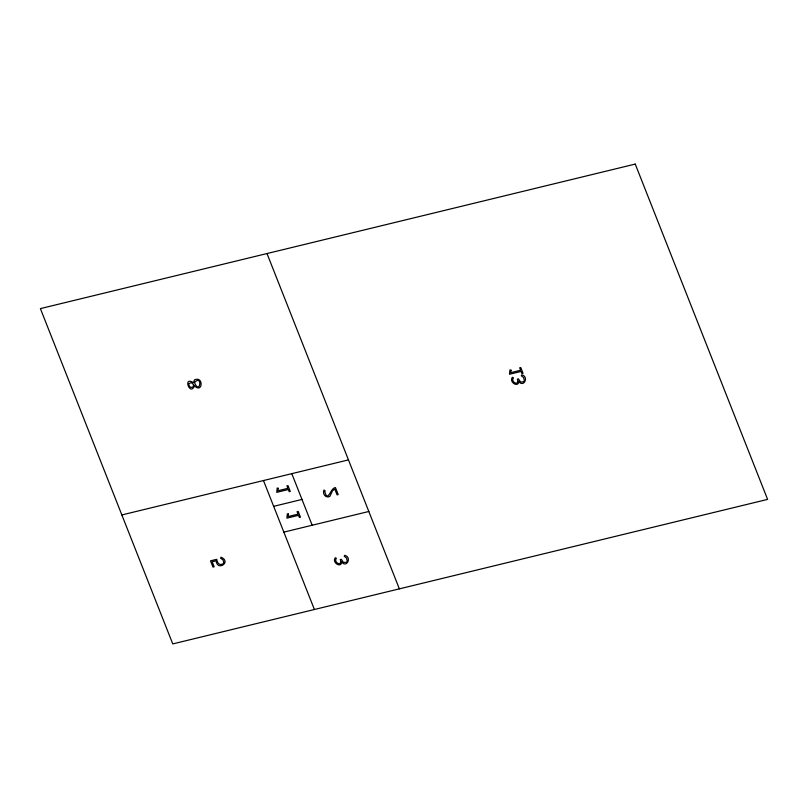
<?xml version="1.0" encoding="UTF-8"?>
<svg xmlns="http://www.w3.org/2000/svg" width="808" height="808" viewBox="0 0 808 808"><rect width="100%" height="100%" fill="white"/><g stroke="black" fill="none" stroke-linecap="round" stroke-linejoin="round"><path stroke-width="1.21" d="M121.857 514.949L348.46 459.893M273.67 506.333L301.99 499.445M283.85 532.129L368.822 511.484M267.004 253.55L399.364 588.86M291.809 473.66L312.171 525.24M263.479 480.538L314.393 609.505M194.455 382.356C199.707 396.021 203.212 374.175 194.455 382.356M193.627 384.719L193.082 386.981L190.88 387.456L189.365 386.386L188.708 383.76L191.254 382.538L193.617 384.699M194.476 385.85C190.082 396.748 182.386 375.538 193.546 382.76L194.415 379.922C203.717 375.468 202.939 394.011 194.476 385.85M340.946 561.651C340.107 566.459 333.462 561.631 336.35 558.257L335.3 557.752C331.553 562.338 341.067 568.61 341.744 562.075C346.642 568.428 352.217 557.126 344.723 555.318L344.238 556.247L346.561 558.086L347.218 561.247A2.222 1.919 17.5 0 1 346.218 562.307L343.541 562.499L341.329 559.328L340.259 559.59L340.946 561.651M518.039 381.184C517.201 385.992 510.555 381.164 513.444 377.791L512.393 377.286C508.646 381.871 518.16 388.143 518.837 381.608C523.736 387.961 529.311 376.659 521.817 374.841L521.332 375.781L523.655 377.619L524.311 380.77A2.222 1.919 17.5 0 1 523.321 381.841L520.635 382.033L518.433 378.861L517.352 379.124L518.039 381.184M324.705 491.385C327.917 503.707 330.563 487.426 335.471 487.618L338.219 494.587L337.077 494.86L334.805 489.103L332.573 490.678L329.866 496.365A4.898 4.232 17.5 0 1 327.604 496.95C324.412 496.779 322.584 492.87 323.907 490.123L324.968 490.496L324.705 491.385M223.725 561.994L223.574 562.994A2.313 2 17.5 0 1 222.564 564.035C219.21 565.994 216.938 562.237 216.797 559.308L210.514 560.833L212.979 567.085L214.14 566.802L212.161 561.772L216.14 560.803C217.251 571.781 231.997 561.883 220.998 557.177L220.584 558.146L222.978 559.914L223.725 561.994M278.305 488.295L277.841 490.779L287.88 488.335L286.911 485.891L288.001 485.628L290.284 491.395L289.193 491.668L288.355 489.527L276.73 492.355L277.174 488.042L278.305 488.295M288.486 514.08L288.022 516.575L298.061 514.13L297.102 511.686L298.182 511.424L300.465 517.191L299.374 517.453L298.536 515.322L286.911 518.15L287.355 513.837L288.486 514.08M511.07 370.205L510.595 372.69L520.645 370.256L519.675 367.802L520.766 367.539L523.049 373.316L521.958 373.579L521.11 371.448L509.495 374.266L509.939 369.953L511.07 370.205M635.24 164.085L40.4 308.606L172.761 643.915L767.6 499.394L635.24 164.085"/></g></svg>
